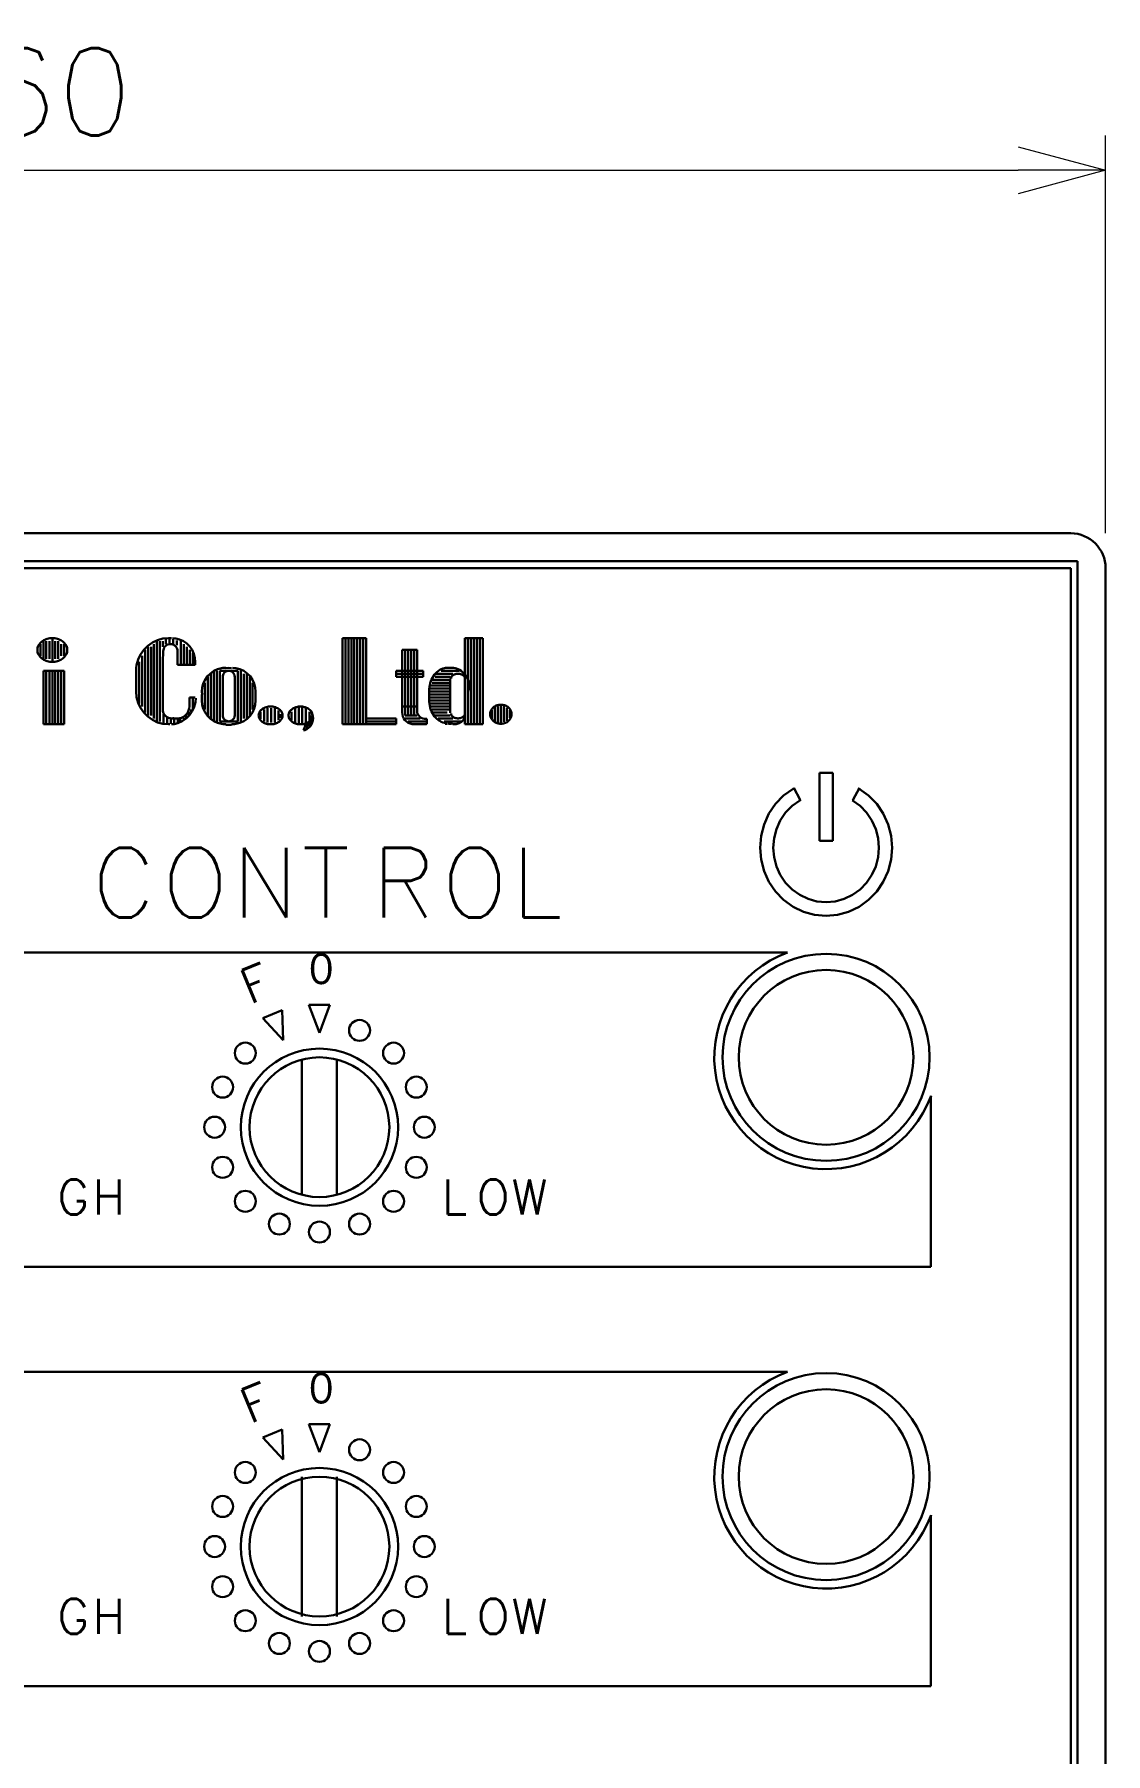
# Model space of a CAD drawing. Header units: inches. Extents: x -5 to 355, y -14 to 172.
# Drawn here: x 24.28 to 54.94, y 51.67 to 100.88 of the extents above; entities that cross this region are included whole.
import ezdxf

# ---------------------------------------------------------------- set-up
doc = ezdxf.new("R2010")
doc.units = ezdxf.units.IN
doc.header["$MEASUREMENT"] = 0
doc.layers.get('0').update_dxf_attribs({"lineweight": 30})
doc.layers.get('Defpoints').update_dxf_attribs({"lineweight": 9})
doc.layers.add('2KD_寸法１', color=7, linetype='Continuous', lineweight=15)
doc.layers.add('2KD_寸法１ @ 1', color=7, linetype='Continuous', lineweight=15)
doc.styles.add('BIGFONT', font='txt.shx', dxfattribs={"bigfont": 'bigfont'})
doc.styles.get("Standard").update_dxf_attribs({"font": 'txt', "bigfont": 'extfont2.shx'})
doc.dimstyles.new('KD-STD', dxfattribs={"dimscale": 0, "dimtxt": 2.5, "dimasz": 2.5, "dimexe": 1, "dimexo": 1, "dimgap": 1, "dimtad": 1, "dimdsep": 46, "dimtxsty": 'Standard', "dimblk": 'OPEN30', "dimcen": 0, "dimadec": 0, "dimazin": 0, "dimtfac": 1, "dimtmove": 0, "dimatfit": 3, "dimldrblk": 'OPEN30', "dimfxl": 1, "dimtolj": 1, "dimtzin": 0, "dimlwd": 15, "dimlwe": 15, "dimarcsym": 0})

# ---------------------------------------------------------------- blocks, each defined once
blk = doc.blocks.new('_Open30')
at = {"lineweight": -2}
for p, q in [((-1, 0.268), (0, 0)), ((0, 0), (-1, -0.268)), ((0, 0), (-1, 0))]:
    blk.add_line(p, q, dxfattribs=at)
blk = doc.blocks.new('*D62')
at = {"layer": '2KD_寸法１', "color": 0, "lineweight": 15}
for p, q in [((-5.06, 86.634), (-5.06, 97.988)), ((54.94, 86.599), (54.94, 97.988)), ((-2.56, 96.988), (52.44, 96.988))]:
    blk.add_line(p, q, dxfattribs=at)
at = {"layer": 'Defpoints', "color": 0}
for p in [(54.94, 96.988), (-5.06, 85.634), (54.94, 85.599)]:
    blk.add_point(p, dxfattribs=at)
at = {"layer": '2KD_寸法１', "color": 0, "lineweight": 15, "xscale": 2.5, "yscale": 2.5, "zscale": 2.5, "rotation": 180}
blk.add_blockref('_Open30', (-5.06, 96.988), dxfattribs=at)
at = {"layer": '2KD_寸法１', "color": 0, "lineweight": 15, "xscale": 2.5, "yscale": 2.5, "zscale": 2.5}
blk.add_blockref('_Open30', (54.94, 96.988), dxfattribs=at)
at = {"layer": '2KD_寸法１', "color": 0, "lineweight": 15, "insert": (24.94, 99.238), "char_height": 2.5, "attachment_point": 5}
blk.add_mtext('\\A1;60', dxfattribs=at)
blk = doc.blocks.new('A$C6F742C00')
for p, q in [((1, 81), (59, 81)), ((0.8, 80.2), (59.2, 80.2)), ((1, 80), (59, 80)), ((59, 80), (59, 2)), ((59.2, 80.2), (59.2, 7.5)), ((60, 80), (60, 7.5)), ((29.512, 77.83), (29.512, 77.489)), ((29.598, 77.915), (29.598, 77.404)), ((29.683, 77.915), (29.683, 77.404)), ((29.769, 77.915), (29.769, 77.404)), ((29.855, 78), (29.855, 77.319)), ((29.94, 77.915), (29.94, 77.404)), ((30.026, 77.915), (30.026, 77.404)), ((30.111, 77.83), (30.111, 77.489)), ((30.197, 77.83), (30.197, 77.489)), ((32.764, 77.83), (32.764, 75.702)), ((32.85, 77.915), (32.85, 75.617)), ((32.935, 77.915), (32.935, 75.617)), ((33.021, 77.915), (33.021, 77.745)), ((33.107, 77.966), (33.107, 77.83)), ((33.183, 78), (33.268, 78)), ((33.209, 77.966), (33.209, 77.864)), ((33.312, 77.966), (33.312, 77.83)), ((33.415, 77.932), (33.415, 77.796)), ((33.535, 77.915), (33.535, 77.234)), ((33.62, 77.83), (33.62, 77.234)), ((38.156, 78), (38.841, 78)), ((38.156, 75.532), (38.156, 78)), ((38.241, 78), (38.241, 75.532)), ((38.327, 78), (38.327, 75.532)), ((38.413, 78), (38.413, 75.532)), ((38.498, 78), (38.498, 75.532)), ((38.584, 78), (38.584, 75.532)), ((38.669, 78), (38.669, 75.532)), ((38.755, 78), (38.755, 75.532)), ((38.841, 78), (38.841, 75.532)), ((41.665, 78), (42.178, 78)), ((41.665, 75.532), (41.665, 78)), ((41.75, 78), (41.75, 75.532)), ((41.836, 78), (41.836, 75.532)), ((41.921, 78), (41.921, 75.532)), ((42.007, 78), (42.007, 75.532)), ((42.093, 78), (42.093, 75.532)), ((42.178, 78), (42.178, 75.532)), ((32.336, 77.319), (32.336, 76.128)), ((32.422, 77.489), (32.422, 76.042)), ((32.508, 77.66), (32.508, 75.872)), ((32.593, 77.745), (32.593, 75.787)), ((32.679, 77.745), (32.679, 75.787)), ((33.03, 77.625), (33.013, 77.319)), ((33.013, 77.319), (33.013, 76.128)), ((33.437, 77.625), (33.437, 77.319)), ((33.437, 77.319), (33.437, 77.234)), ((33.706, 77.745), (33.706, 77.234)), ((33.791, 77.66), (33.791, 77.234)), ((33.877, 77.574), (33.877, 77.234)), ((33.946, 77.319), (33.946, 77.234)), ((39.867, 77.66), (40.295, 77.66)), ((39.867, 76.042), (39.867, 77.66)), ((39.953, 77.66), (39.953, 75.787)), ((40.039, 77.66), (40.039, 75.787)), ((40.124, 77.66), (40.124, 75.787)), ((40.21, 77.66), (40.21, 75.787)), ((40.295, 77.66), (40.295, 76.042)), ((29.598, 77.064), (30.197, 77.064)), ((29.598, 75.532), (29.598, 77.064)), ((29.683, 77.064), (29.683, 75.532)), ((29.769, 77.064), (29.769, 75.532)), ((29.855, 77.064), (29.855, 75.532)), ((29.94, 77.064), (29.94, 75.532)), ((30.026, 77.064), (30.026, 75.532)), ((30.111, 77.064), (30.111, 75.532)), ((30.197, 77.064), (30.197, 75.532)), ((32.251, 77.149), (32.251, 76.468)), ((33.437, 77.234), (33.946, 77.234)), ((34.305, 76.893), (34.305, 75.787)), ((34.39, 76.979), (34.39, 75.702)), ((34.476, 77.064), (34.476, 75.617)), ((34.561, 77.064), (34.561, 75.617)), ((34.647, 77.064), (34.647, 75.617)), ((34.647, 77.064), (35.161, 77.064)), ((34.733, 77.149), (34.818, 77.149)), ((34.733, 76.894), (34.733, 75.787)), ((35.075, 76.894), (35.075, 75.787)), ((35.161, 77.064), (35.161, 75.617)), ((35.246, 77.064), (35.246, 75.617)), ((35.332, 76.979), (35.332, 75.702)), ((35.417, 76.979), (35.417, 75.702)), ((35.503, 76.893), (35.503, 75.787)), ((39.696, 77.064), (40.467, 77.064)), ((39.696, 76.893), (39.696, 77.064)), ((39.696, 76.979), (40.467, 76.979)), ((40.467, 76.893), (39.696, 76.893)), ((40.467, 77.064), (40.467, 76.893)), ((40.723, 76.808), (41.237, 76.808)), ((40.809, 76.979), (41.322, 76.979)), ((40.809, 76.893), (41.237, 76.893)), ((40.98, 77.064), (41.494, 77.064)), ((41.1, 77.149), (41.322, 77.149)), ((41.237, 76.84), (41.237, 75.856)), ((41.665, 76.84), (41.665, 75.856)), ((33.776, 76.298), (33.946, 76.298)), ((33.776, 76.298), (33.776, 76.042)), ((33.877, 76.298), (33.877, 75.957)), ((34.134, 76.383), (34.134, 76.213)), ((34.219, 76.723), (34.219, 75.957)), ((35.588, 76.723), (35.588, 75.957)), ((35.674, 76.468), (35.674, 76.213)), ((40.638, 76.553), (41.237, 76.553)), ((40.638, 76.468), (40.638, 76.213)), ((40.638, 76.468), (41.237, 76.468)), ((40.638, 76.383), (41.237, 76.383)), ((40.638, 76.298), (41.237, 76.298)), ((40.672, 76.638), (41.22, 76.638)), ((40.723, 76.723), (41.237, 76.723)), ((41.836, 76.485), (41.836, 76.247)), ((33.013, 76.128), (33.013, 75.957)), ((33.038, 75.821), (33.038, 75.566)), ((33.689, 75.787), (33.689, 75.719)), ((33.757, 75.889), (33.757, 75.787)), ((33.825, 75.957), (33.825, 75.889)), ((35.811, 75.889), (35.811, 75.685)), ((35.914, 75.957), (35.914, 75.617)), ((36.016, 75.991), (36.016, 75.583)), ((36.119, 75.991), (36.119, 75.583)), ((36.222, 75.991), (36.222, 75.583)), ((36.324, 75.923), (36.324, 75.651)), ((36.393, 75.821), (36.393, 75.719)), ((36.701, 75.889), (36.701, 75.651)), ((36.804, 75.991), (36.804, 75.583)), ((36.906, 76.025), (36.906, 75.549)), ((37.009, 76.025), (37.009, 75.549)), ((37.112, 75.991), (37.112, 75.583)), ((37.214, 75.889), (37.214, 75.481)), ((37.283, 75.787), (37.283, 75.583)), ((40.295, 76.042), (39.867, 76.042)), ((39.867, 76.042), (39.867, 75.872)), ((39.953, 75.787), (40.295, 75.787)), ((40.295, 76.042), (40.295, 75.872)), ((40.638, 76.213), (41.237, 76.213)), ((40.638, 76.128), (41.237, 76.128)), ((40.689, 76.042), (40.74, 76.042)), ((40.723, 76.042), (41.237, 76.042)), ((40.723, 75.957), (41.237, 75.957)), ((40.758, 75.872), (40.826, 75.872)), ((40.809, 75.872), (41.151, 75.872)), ((40.809, 75.787), (41.237, 75.787)), ((42.435, 75.94), (42.435, 75.855)), ((42.435, 75.872), (42.435, 75.787)), ((42.435, 75.787), (42.435, 75.702)), ((42.52, 76.042), (42.52, 75.617)), ((42.606, 76.042), (42.606, 75.617)), ((42.692, 76.076), (42.692, 76.042)), ((42.692, 76.042), (42.692, 75.617)), ((42.777, 76.042), (42.777, 75.617)), ((42.863, 76.008), (42.863, 75.957)), ((42.863, 75.957), (42.863, 75.702)), ((42.948, 75.94), (42.948, 75.872)), ((42.948, 75.872), (42.948, 75.787)), ((42.948, 75.787), (42.948, 75.719)), ((30.197, 75.532), (29.598, 75.532)), ((33.141, 75.719), (33.141, 75.549)), ((33.244, 75.685), (33.244, 75.549)), ((33.268, 75.702), (33.437, 75.702)), ((33.268, 75.532), (33.352, 75.532)), ((33.346, 75.685), (33.346, 75.549)), ((33.449, 75.685), (33.449, 75.583)), ((33.517, 75.685), (33.517, 75.617)), ((33.62, 75.719), (33.62, 75.651)), ((34.647, 75.617), (35.161, 75.617)), ((34.733, 75.532), (34.818, 75.532)), ((34.989, 75.532), (35.075, 75.532)), ((37.146, 75.583), (37.146, 75.412)), ((38.841, 75.532), (38.156, 75.532)), ((38.841, 75.702), (39.696, 75.702)), ((38.841, 75.532), (38.841, 75.702)), ((38.841, 75.617), (39.696, 75.617)), ((39.696, 75.532), (38.841, 75.532)), ((39.696, 75.702), (39.696, 75.532)), ((39.953, 75.702), (40.381, 75.702)), ((40.039, 75.617), (40.552, 75.617)), ((40.21, 75.532), (40.552, 75.532)), ((40.552, 75.685), (40.569, 75.685)), ((40.569, 75.549), (40.552, 75.532)), ((40.569, 75.685), (40.569, 75.549)), ((40.894, 75.702), (41.322, 75.702)), ((41.066, 75.617), (41.562, 75.617)), ((41.1, 75.549), (41.151, 75.549)), ((42.178, 75.532), (41.665, 75.532)), ((42.606, 75.617), (42.606, 75.583)), ((42.692, 75.617), (42.692, 75.583)), ((42.777, 75.617), (42.777, 75.6)), ((42.863, 75.702), (42.863, 75.651)), ((42.863, 75.651), (42.863, 75.634)), ((51.811, 74.145), (52.189, 74.145)), ((51.811, 72.195), (51.811, 74.145)), ((52.189, 74.145), (52.189, 72.195)), ((51.261, 73.375), (51.081, 73.71)), ((52.762, 73.362), (52.956, 73.709)), ((52.189, 72.195), (51.811, 72.195)), ((13.5, 69), (50.9, 69)), ((37.2, 67.5), (37.8, 67.5)), ((37.2, 67.5), (37.5, 66.7)), ((37.8, 67.5), (37.5, 66.7)), ((35.883, 67.119), (36.437, 67.348)), ((35.883, 67.119), (36.466, 66.495)), ((36.437, 67.348), (36.466, 66.495)), ((37, 62.064), (37, 65.936)), ((38, 62.064), (38, 65.936)), ((55, 64.9), (55, 60)), ((55, 60), (18, 60)), ((13.5, 56.997), (50.9, 56.997)), ((35.883, 55.116), (36.437, 55.345)), ((35.883, 55.116), (36.466, 54.491)), ((36.437, 55.345), (36.466, 54.491)), ((37.2, 55.497), (37.8, 55.497)), ((37.2, 55.497), (37.5, 54.697)), ((37.8, 55.497), (37.5, 54.697)), ((37, 49.997), (37, 53.997)), ((38, 49.997), (38, 53.997)), ((55, 52.897), (55, 47.997)), ((55, 47.997), (18, 47.997))]:
    blk.add_line(p, q)
for points in [[(30.282, 77.66), (30.281, 77.689), (30.276, 77.719), (30.268, 77.748), (30.257, 77.776), (30.242, 77.803), (30.225, 77.83), (30.205, 77.855), (30.182, 77.878), (30.157, 77.9), (30.13, 77.92), (30.1, 77.938), (30.069, 77.954), (30.035, 77.968), (30.001, 77.98), (29.965, 77.988), (29.929, 77.995), (29.892, 77.999), (29.855, 78), (29.817, 77.999), (29.78, 77.995), (29.744, 77.988), (29.708, 77.98), (29.674, 77.968), (29.641, 77.954), (29.609, 77.938), (29.579, 77.92), (29.552, 77.9), (29.527, 77.878), (29.504, 77.855), (29.484, 77.83), (29.467, 77.803), (29.452, 77.776), (29.441, 77.748), (29.433, 77.719), (29.428, 77.689), (29.427, 77.66), (29.428, 77.63), (29.433, 77.6), (29.441, 77.571), (29.452, 77.543), (29.467, 77.516), (29.484, 77.489), (29.504, 77.464), (29.527, 77.441), (29.552, 77.419), (29.579, 77.399), (29.609, 77.381), (29.641, 77.365), (29.674, 77.351), (29.708, 77.34), (29.744, 77.331), (29.78, 77.324), (29.817, 77.32), (29.855, 77.319), (29.892, 77.32), (29.929, 77.324), (29.965, 77.331), (30.001, 77.34), (30.035, 77.351), (30.069, 77.365), (30.1, 77.381), (30.13, 77.399), (30.157, 77.419), (30.182, 77.441), (30.205, 77.464), (30.225, 77.489), (30.242, 77.516), (30.257, 77.543), (30.268, 77.571), (30.276, 77.6), (30.281, 77.63), (30.282, 77.66)], [(33.183, 78), (33.021, 77.986), (32.864, 77.944), (32.717, 77.875), (32.584, 77.781), (32.469, 77.666), (32.376, 77.532), (32.307, 77.384), (32.265, 77.226), (32.254, 77.145)], [(33.437, 77.625), (33.434, 77.661), (33.425, 77.695), (33.41, 77.728), (33.39, 77.757), (33.364, 77.782), (33.335, 77.802), (33.303, 77.817), (33.269, 77.827), (33.234, 77.83), (33.198, 77.827), (33.164, 77.817), (33.132, 77.802), (33.103, 77.782), (33.078, 77.757), (33.058, 77.728), (33.043, 77.695), (33.033, 77.661), (33.03, 77.625)], [(33.946, 77.319), (33.935, 77.437), (33.905, 77.552), (33.855, 77.66), (33.787, 77.757), (33.703, 77.841), (33.607, 77.909), (33.499, 77.959), (33.385, 77.99), (33.291, 78)], [(34.735, 77.144), (34.699, 77.139), (34.584, 77.108), (34.476, 77.058), (34.378, 76.99), (34.294, 76.906), (34.225, 76.808), (34.175, 76.701), (34.144, 76.586), (34.134, 76.468), (34.139, 76.385)], [(35.075, 76.894), (35.072, 76.923), (35.065, 76.952), (35.052, 76.979), (35.035, 77.003), (35.014, 77.024), (34.989, 77.041), (34.962, 77.054), (34.934, 77.061), (34.904, 77.064), (34.874, 77.061), (34.845, 77.054), (34.818, 77.041), (34.794, 77.024), (34.773, 77.003), (34.756, 76.979), (34.743, 76.952), (34.735, 76.923), (34.733, 76.894)], [(34.984, 77.143), (34.904, 77.149), (34.815, 77.141)], [(35.674, 76.468), (35.664, 76.586), (35.633, 76.701), (35.582, 76.808), (35.514, 76.906), (35.429, 76.99), (35.332, 77.058), (35.224, 77.108), (35.108, 77.139), (35.013, 77.149)], [(41.104, 77.144), (41.076, 77.139), (41.031, 77.126), (40.987, 77.109), (40.944, 77.087), (40.903, 77.06), (40.864, 77.029), (40.827, 76.993), (40.793, 76.954), (40.762, 76.912), (40.734, 76.866), (40.709, 76.817), (40.687, 76.766), (40.67, 76.712), (40.656, 76.657), (40.646, 76.6), (40.64, 76.543), (40.638, 76.485), (40.64, 76.427), (40.642, 76.404)], [(41.665, 76.84), (41.664, 76.852), (41.662, 76.864), (41.658, 76.876), (41.653, 76.888), (41.646, 76.899), (41.638, 76.909), (41.629, 76.92), (41.618, 76.929), (41.606, 76.938), (41.593, 76.946), (41.579, 76.954), (41.565, 76.96), (41.549, 76.966), (41.533, 76.97), (41.517, 76.974), (41.5, 76.977), (41.482, 76.978), (41.465, 76.979), (41.448, 76.978), (41.43, 76.977), (41.413, 76.974), (41.397, 76.97), (41.381, 76.966), (41.365, 76.96), (41.35, 76.954), (41.337, 76.946), (41.324, 76.938), (41.312, 76.929), (41.301, 76.92), (41.292, 76.909), (41.284, 76.899), (41.277, 76.888), (41.272, 76.876), (41.268, 76.864), (41.266, 76.852), (41.265, 76.84)], [(41.819, 76.485), (41.817, 76.543), (41.811, 76.6), (41.801, 76.657), (41.787, 76.712), (41.769, 76.766), (41.748, 76.817), (41.723, 76.866), (41.695, 76.912), (41.663, 76.954), (41.629, 76.993), (41.592, 77.029), (41.553, 77.06), (41.512, 77.087), (41.47, 77.109), (41.425, 77.126), (41.38, 77.139), (41.334, 77.146), (41.307, 77.148)], [(32.251, 76.468), (32.265, 76.305), (32.307, 76.148), (32.376, 76), (32.469, 75.866), (32.584, 75.751), (32.717, 75.657), (32.864, 75.588), (33.021, 75.546), (33.183, 75.532), (33.215, 75.532)], [(33.345, 75.532), (33.45, 75.562), (33.573, 75.62), (33.684, 75.698), (33.78, 75.794), (33.858, 75.906), (33.915, 76.03), (33.951, 76.162), (33.962, 76.284)], [(33.013, 75.957), (33.017, 75.913), (33.029, 75.87), (33.047, 75.83), (33.073, 75.793), (33.104, 75.762), (33.141, 75.736), (33.181, 75.717), (33.223, 75.706), (33.268, 75.702), (33.312, 75.706), (33.333, 75.711)], [(33.437, 75.702), (33.496, 75.707), (33.553, 75.722), (33.607, 75.748), (33.655, 75.782), (33.697, 75.824), (33.731, 75.872), (33.756, 75.926), (33.771, 75.983), (33.776, 76.042), (33.776, 76.06)], [(34.134, 76.213), (34.144, 76.094), (34.175, 75.98), (34.225, 75.872), (34.294, 75.775), (34.378, 75.691), (34.476, 75.623), (34.584, 75.573), (34.699, 75.542), (34.77, 75.533)], [(34.733, 75.787), (34.735, 75.757), (34.743, 75.729), (34.756, 75.702), (34.773, 75.678), (34.794, 75.657), (34.818, 75.64), (34.845, 75.627), (34.874, 75.619), (34.904, 75.617), (34.934, 75.619), (34.962, 75.627), (34.989, 75.64), (35.014, 75.657), (35.035, 75.678), (35.052, 75.702), (35.065, 75.729), (35.072, 75.757), (35.075, 75.787)], [(35.073, 75.537), (35.108, 75.542), (35.224, 75.573), (35.332, 75.623), (35.429, 75.691), (35.514, 75.775), (35.582, 75.872), (35.633, 75.98), (35.664, 76.094), (35.674, 76.213)], [(36.444, 75.787), (36.443, 75.809), (36.439, 75.831), (36.433, 75.853), (36.424, 75.874), (36.412, 75.895), (36.398, 75.915), (36.382, 75.934), (36.364, 75.951), (36.344, 75.968), (36.322, 75.983), (36.298, 75.996), (36.273, 76.008), (36.247, 76.019), (36.219, 76.027), (36.191, 76.034), (36.161, 76.038), (36.132, 76.041), (36.102, 76.042), (36.072, 76.041), (36.042, 76.038), (36.013, 76.034), (35.985, 76.027), (35.957, 76.019), (35.931, 76.008), (35.906, 75.996), (35.882, 75.983), (35.86, 75.968), (35.84, 75.951), (35.822, 75.934), (35.805, 75.915), (35.792, 75.895), (35.78, 75.874), (35.771, 75.853), (35.765, 75.831), (35.761, 75.809), (35.76, 75.787), (35.761, 75.765), (35.765, 75.743), (35.771, 75.721), (35.78, 75.7), (35.792, 75.679), (35.805, 75.659), (35.822, 75.641), (35.84, 75.623), (35.86, 75.606), (35.882, 75.591), (35.906, 75.578), (35.931, 75.566), (35.957, 75.556), (35.985, 75.547), (36.013, 75.54), (36.042, 75.536), (36.072, 75.533), (36.102, 75.532), (36.132, 75.533), (36.161, 75.536), (36.191, 75.54), (36.219, 75.547), (36.247, 75.556), (36.273, 75.566), (36.298, 75.578), (36.322, 75.591), (36.344, 75.606), (36.364, 75.623), (36.382, 75.641), (36.398, 75.659), (36.412, 75.679), (36.424, 75.7), (36.433, 75.721), (36.439, 75.743), (36.443, 75.765), (36.444, 75.787)], [(37.3, 75.787), (37.299, 75.809), (37.295, 75.831), (37.288, 75.853), (37.279, 75.874), (37.268, 75.895), (37.254, 75.915), (37.238, 75.934), (37.22, 75.951), (37.2, 75.968), (37.178, 75.983), (37.154, 75.996), (37.129, 76.008), (37.102, 76.019), (37.075, 76.027), (37.046, 76.034), (37.017, 76.038), (36.988, 76.041), (36.958, 76.042), (36.928, 76.041), (36.898, 76.038), (36.869, 76.034), (36.841, 76.027), (36.813, 76.019), (36.787, 76.008), (36.761, 75.996), (36.738, 75.983), (36.716, 75.968), (36.696, 75.951), (36.677, 75.934), (36.661, 75.915), (36.647, 75.895), (36.636, 75.874), (36.627, 75.853), (36.621, 75.831), (36.617, 75.809), (36.615, 75.787), (36.617, 75.765), (36.621, 75.743), (36.627, 75.721), (36.636, 75.7), (36.647, 75.679), (36.661, 75.659), (36.677, 75.641), (36.696, 75.623), (36.716, 75.606), (36.738, 75.591), (36.761, 75.578), (36.787, 75.566), (36.813, 75.556), (36.841, 75.547), (36.869, 75.54), (36.898, 75.536), (36.928, 75.533), (36.958, 75.532), (36.988, 75.533), (37.017, 75.536), (37.046, 75.54), (37.075, 75.547), (37.102, 75.556), (37.129, 75.566), (37.154, 75.578), (37.178, 75.591), (37.2, 75.606), (37.22, 75.623), (37.238, 75.641), (37.254, 75.659), (37.268, 75.679), (37.279, 75.7), (37.288, 75.721), (37.295, 75.743), (37.299, 75.765), (37.3, 75.787)], [(37.045, 75.355), (37.081, 75.366), (37.137, 75.392), (37.189, 75.428), (37.233, 75.472), (37.269, 75.523), (37.296, 75.58), (37.312, 75.64), (37.317, 75.702), (37.312, 75.764), (37.296, 75.824), (37.286, 75.847)], [(39.867, 75.872), (39.873, 75.813), (39.888, 75.756), (39.913, 75.702), (39.948, 75.653), (39.99, 75.611), (40.039, 75.577), (40.093, 75.552), (40.15, 75.537), (40.21, 75.532)], [(40.292, 75.873), (40.295, 75.864), (40.315, 75.821), (40.342, 75.782), (40.376, 75.749), (40.415, 75.721), (40.458, 75.701), (40.505, 75.689), (40.552, 75.685)], [(40.638, 76.23), (40.64, 76.172), (40.646, 76.114), (40.656, 76.058), (40.67, 76.003), (40.687, 75.949), (40.709, 75.898), (40.734, 75.849), (40.762, 75.803), (40.793, 75.76), (40.827, 75.721), (40.864, 75.686), (40.903, 75.655), (40.944, 75.628), (40.987, 75.606), (41.031, 75.588), (41.076, 75.576), (41.122, 75.568), (41.131, 75.567)], [(41.265, 75.84), (41.266, 75.828), (41.268, 75.816), (41.272, 75.805), (41.277, 75.793), (41.284, 75.782), (41.292, 75.771), (41.301, 75.761), (41.312, 75.751), (41.324, 75.742), (41.337, 75.734), (41.35, 75.727), (41.365, 75.721), (41.381, 75.715), (41.397, 75.71), (41.413, 75.707), (41.43, 75.704), (41.448, 75.702), (41.465, 75.702), (41.482, 75.702), (41.5, 75.704), (41.517, 75.707), (41.533, 75.71), (41.549, 75.715), (41.565, 75.721), (41.579, 75.727), (41.593, 75.734), (41.606, 75.742), (41.618, 75.751), (41.629, 75.761), (41.638, 75.771), (41.646, 75.782), (41.653, 75.793), (41.658, 75.805), (41.662, 75.816), (41.664, 75.828), (41.665, 75.84)], [(43, 75.821), (42.999, 75.845), (42.995, 75.868), (42.989, 75.892), (42.981, 75.914), (42.971, 75.936), (42.958, 75.957), (42.944, 75.977), (42.928, 75.996), (42.91, 76.014), (42.89, 76.03), (42.868, 76.044), (42.846, 76.057), (42.822, 76.068), (42.797, 76.077), (42.771, 76.084), (42.745, 76.089), (42.719, 76.092), (42.692, 76.093), (42.665, 76.092), (42.638, 76.089), (42.612, 76.084), (42.586, 76.077), (42.561, 76.068), (42.538, 76.057), (42.515, 76.044), (42.494, 76.03), (42.474, 76.014), (42.456, 75.996), (42.439, 75.977), (42.425, 75.957), (42.412, 75.936), (42.402, 75.914), (42.394, 75.892), (42.388, 75.868), (42.385, 75.845), (42.384, 75.821), (42.385, 75.797), (42.388, 75.774), (42.394, 75.751), (42.402, 75.728), (42.412, 75.706), (42.425, 75.685), (42.439, 75.665), (42.456, 75.646), (42.474, 75.628), (42.494, 75.612), (42.515, 75.598), (42.538, 75.585), (42.561, 75.574), (42.586, 75.565), (42.612, 75.558), (42.638, 75.553), (42.665, 75.55), (42.692, 75.549), (42.719, 75.55), (42.745, 75.553), (42.771, 75.558), (42.797, 75.565), (42.822, 75.574), (42.846, 75.585), (42.868, 75.598), (42.89, 75.612), (42.91, 75.628), (42.928, 75.646), (42.944, 75.665), (42.958, 75.685), (42.971, 75.706), (42.981, 75.728), (42.989, 75.751), (42.995, 75.774), (42.999, 75.797), (43, 75.821)], [(34.817, 75.525), (34.841, 75.52), (34.904, 75.515), (34.966, 75.52), (34.991, 75.525)], [(37.045, 75.365), (37.053, 75.379), (37.076, 75.427), (37.09, 75.479), (37.095, 75.532), (37.093, 75.564)], [(41.171, 75.559), (41.189, 75.554), (41.213, 75.55), (41.237, 75.549), (41.261, 75.55), (41.284, 75.554), (41.303, 75.559)], [(41.322, 75.532), (41.352, 75.533), (41.382, 75.536), (41.411, 75.54), (41.439, 75.547), (41.467, 75.556), (41.494, 75.566), (41.519, 75.578), (41.542, 75.591), (41.564, 75.606), (41.585, 75.623), (41.603, 75.641), (41.619, 75.659), (41.633, 75.679), (41.644, 75.7), (41.653, 75.721), (41.655, 75.725)], [(51.081, 73.704), (51.055, 73.689), (50.785, 73.494), (50.552, 73.254), (50.363, 72.975), (50.224, 72.667), (50.138, 72.339), (50.11, 72), (50.138, 71.661), (50.224, 71.333), (50.363, 71.025), (50.552, 70.746), (50.785, 70.506), (51.055, 70.311), (51.353, 70.167), (51.672, 70.079), (52, 70.05), (52.328, 70.079), (52.646, 70.167), (52.945, 70.311), (53.215, 70.506), (53.448, 70.746), (53.637, 71.025), (53.776, 71.333), (53.861, 71.661), (53.89, 72), (53.861, 72.339), (53.776, 72.667), (53.637, 72.975), (53.448, 73.254), (53.215, 73.494), (52.945, 73.689), (52.919, 73.704)], [(51.278, 73.371), (51.244, 73.351), (51.028, 73.195), (50.841, 73.003), (50.69, 72.78), (50.579, 72.534), (50.511, 72.271), (50.488, 72), (50.511, 71.729), (50.579, 71.466), (50.69, 71.22), (50.841, 70.997), (51.028, 70.805), (51.244, 70.649), (51.483, 70.534), (51.737, 70.463), (52, 70.44), (52.262, 70.463), (52.517, 70.534), (52.756, 70.649), (52.972, 70.805), (53.158, 70.997), (53.309, 71.22), (53.421, 71.466), (53.489, 71.729), (53.512, 72), (53.489, 72.271), (53.421, 72.534), (53.309, 72.78), (53.158, 73.003), (52.972, 73.195), (52.756, 73.351), (52.751, 73.354)]]:
    blk.add_lwpolyline(points)
for centre, radius in [((52, 66), 2.963), ((52, 66), 2.5), ((38.648, 66.772), 0.3), ((35.378, 66.121), 0.3), ((37.5, 64), 2.25), ((37.5, 64), 2), ((39.621, 66.121), 0.3), ((34.728, 65.148), 0.3), ((40.271, 65.148), 0.3), ((34.5, 64), 0.3), ((40.5, 64), 0.3), ((34.728, 62.852), 0.3), ((40.271, 62.852), 0.3), ((35.378, 61.879), 0.3), ((39.621, 61.879), 0.3), ((36.352, 61.228), 0.3), ((38.648, 61.228), 0.3), ((37.5, 61), 0.3), ((52, 54), 2.963), ((52, 54), 2.5), ((38.648, 54.768), 0.3), ((35.378, 54.118), 0.3), ((37.5, 51.997), 2.25), ((39.621, 54.118), 0.3), ((37.5, 51.997), 2), ((34.728, 53.145), 0.3), ((40.271, 53.145), 0.3), ((34.5, 51.997), 0.3), ((40.5, 51.997), 0.3), ((34.728, 50.849), 0.3), ((40.271, 50.849), 0.3), ((35.378, 49.875), 0.3), ((39.621, 49.875), 0.3), ((36.352, 49.225), 0.3), ((37.5, 48.997), 0.3), ((38.648, 49.225), 0.3)]:
    blk.add_circle(centre, radius)
for centre, radius, start, end in [((59, 80), 1, 0, 90), ((52, 66), 3.2, 110.1357, 339.778), ((52, 53.997), 3.2, 110.1357, 339.778)]:
    blk.add_arc(centre, radius, start, end)
for s, height, p in [('C', 2, (31, 70)), ('O', 2, (33, 70)), ('N', 2, (35, 70)), ('T', 2, (37, 70)), ('R', 2, (39, 70)), ('O', 2, (41, 70)), ('L', 2, (43, 70)), ('G', 1, (30, 61.5)), ('H', 1, (31, 61.5)), ('L', 1, (41, 61.5)), ('O', 1, (42, 61.5)), ('W', 1, (43, 61.5)), ('G', 1, (30, 49.497)), ('H', 1, (31, 49.497)), ('L', 1, (41, 49.497)), ('O', 1, (42, 49.497)), ('W', 1, (43, 49.497))]:
    blk.add_text(s, height=height).set_placement(p)
at = {"style": 'BIGFONT'}
for p in [(37, 68), (37, 55.997)]:
    blk.add_text('０', height=1, dxfattribs=at).set_placement(p)
for p in [(35.507, 67.504), (35.507, 55.501)]:
    blk.add_text('F', height=1, rotation=22.4357).set_placement(p)

msp = doc.modelspace()

# ---------------------------------------------------------------- block references
msp.add_blockref('A$C6F742C00', (-5.06, 5.599))

# ---------------------------------------------------------------- dimensions: what is measured, and where the dimension line sits
at = {"layer": '2KD_寸法１ @ 1', "lineweight": 15}
dim = msp.add_linear_dim(base=(54.94, 96.988), p1=(-5.06, 85.634), p2=(54.94, 85.599), dimstyle='KD-STD', override={"dimscale": 1, "dimtix": 0, "dimtofl": 1, "dimtmove": 0, "dimatfit": 3}, dxfattribs=at)
dim.commit()
dim.dimension.update_dxf_attribs({"geometry": '*D62', "text_midpoint": (24.94, 99.238)})

doc.saveas('drawing.dxf')
